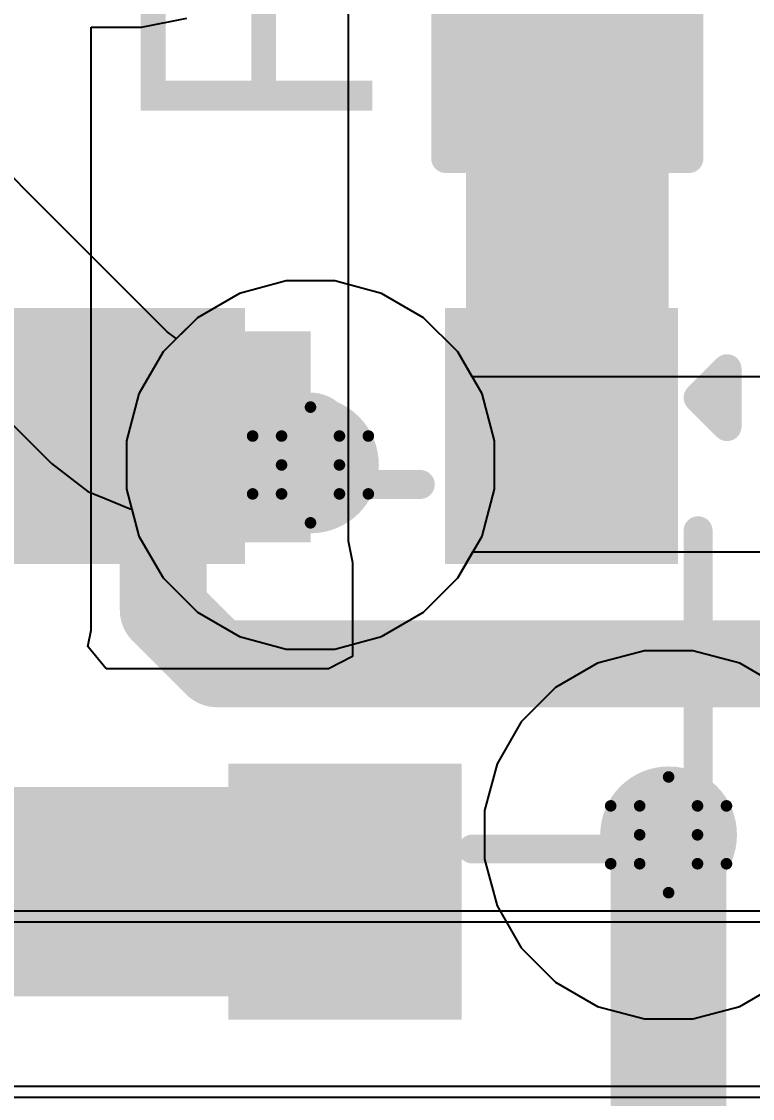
# Model space of a CAD drawing. Header units: inches. Extents: x -3 to 5437, y -3 to 5435.
# Drawn here: x 18.205 to 21.413, y 8.192 to 12.919 of the extents above; entities that cross this region are included whole.
import ezdxf

# ---------------------------------------------------------------- set-up
doc = ezdxf.new("R2010")
doc.units = ezdxf.units.IN
for name, color, linetype in [('Bottom Layer', 5, 'Continuous'), ('Bottom Solder', 6, 'Continuous'), ('Drill Drawing', 1, 'Continuous'), ('GND', 16, 'Continuous'), ('PWR', 76, 'Continuous'), ('Top Layer', 1, 'Continuous'), ('Top Overlay', 2, 'Continuous'), ('Top Paste', 8, 'Continuous'), ('Top Solder', 216, 'Continuous'), ('Via Holes', 16, 'Continuous')]:
    doc.layers.add(name, color=color, linetype=linetype)
doc.styles.add('Arial', font='', dxfattribs={"height": 0.2})
doc.styles.get('Arial').set_extended_font_data('Arial')

# ---------------------------------------------------------------- blocks, each defined once
blk = doc.blocks.new('SOT_23_265')
at = {"layer": 'Top Layer'}
for points in [[(-0.41, 1.46), (0.41, 1.46), (0.41, 0.54), (-0.41, 0.54)], [(-1.36, -0.54), (-0.54, -0.54), (-0.54, -1.46), (-1.36, -1.46)], [(0.54, -0.54), (1.36, -0.54), (1.36, -1.46), (0.54, -1.46)]]:
    blk.add_hatch(color=1, dxfattribs=at).paths.add_polyline_path(points)
at = {"layer": 'Top Paste'}
for points in [[(-0.41, 1.46), (0.41, 1.46), (0.41, 0.54), (-0.41, 0.54)], [(-1.36, -0.54), (-0.54, -0.54), (-0.54, -1.46), (-1.36, -1.46)], [(0.54, -0.54), (1.36, -0.54), (1.36, -1.46), (0.54, -1.46)]]:
    blk.add_hatch(color=8, dxfattribs=at).paths.add_polyline_path(points)
at = {"layer": 'Top Solder'}
for points in [[(-0.5116, 1.5616), (0.5116, 1.5616), (0.5116, 0.4384), (-0.5116, 0.4384)], [(-1.4616, -0.4384), (-0.4384, -0.4384), (-0.4384, -1.5616), (-1.4616, -1.5616)], [(0.4384, -0.4384), (1.4616, -0.4384), (1.4616, -1.5616), (0.4384, -1.5616)]]:
    blk.add_hatch(color=216, dxfattribs=at).paths.add_polyline_path(points)
at = {"layer": 'Top Overlay'}
for points in [[(-0.5588, 0.8128, 0.127, 0.127, 0), (-1.5494, 0.8128, 0.127, 0.127, 0)], [(-1.5494, 0.8128, 0.127, 0.127, 0), (-1.5494, -0.5842, 0.127, 0.127, 0)], [(1.5494, 0.8128, 0.127, 0.127, 0), (0.5588, 0.8128, 0.127, 0.127, 0)], [(1.5494, 0.8128, 0.127, 0.127, 0), (1.5494, -0.5842, 0.127, 0.127, 0)], [(0.3302, -0.7874, 0.127, 0.127, 0), (-0.3302, -0.7874, 0.127, 0.127, 0)], [(-1.6764, -1.0414, 0.127, 0.127, 0), (-1.6764, -1.2954, 0.127, 0.127, 0)], [(-1.5494, -1.1684, 0.127, 0.127, 0), (-1.6764, -1.0414, 0.127, 0.127, 0)], [(-1.5494, -1.1684, 0.127, 0.127, 0), (-1.6764, -1.2954, 0.127, 0.127, 0)]]:
    blk.add_lwpolyline(points, format="xyseb", dxfattribs=at)
for points in [[(-1.5812, 0.8128, 0.0635, 0.0635, 1), (-1.5176, 0.8128, 0.0635, 0.0635, 1)], [(-1.5812, 0.8128, 0.0635, 0.0635, 1), (-1.5176, 0.8128, 0.0635, 0.0635, 1)], [(-0.5905, 0.8128, 0.0635, 0.0635, 1), (-0.5271, 0.8128, 0.0635, 0.0635, 1)], [(0.5271, 0.8128, 0.0635, 0.0635, 1), (0.5905, 0.8128, 0.0635, 0.0635, 1)], [(1.5176, 0.8128, 0.0635, 0.0635, 1), (1.5812, 0.8128, 0.0635, 0.0635, 1)], [(1.5176, 0.8128, 0.0635, 0.0635, 1), (1.5812, 0.8128, 0.0635, 0.0635, 1)], [(-1.5812, -0.5842, 0.0635, 0.0635, 1), (-1.5176, -0.5842, 0.0635, 0.0635, 1)], [(1.5176, -0.5842, 0.0635, 0.0635, 1), (1.5812, -0.5842, 0.0635, 0.0635, 1)], [(-0.3619, -0.7874, 0.0635, 0.0635, 1), (-0.2984, -0.7874, 0.0635, 0.0635, 1)], [(0.2984, -0.7874, 0.0635, 0.0635, 1), (0.3619, -0.7874, 0.0635, 0.0635, 1)], [(-1.7082, -1.0414, 0.0635, 0.0635, 1), (-1.6446, -1.0414, 0.0635, 0.0635, 1)], [(-1.7082, -1.0414, 0.0635, 0.0635, 1), (-1.6446, -1.0414, 0.0635, 0.0635, 1)], [(-1.5812, -1.1684, 0.0635, 0.0635, 1), (-1.5176, -1.1684, 0.0635, 0.0635, 1)], [(-1.5812, -1.1684, 0.0635, 0.0635, 1), (-1.5176, -1.1684, 0.0635, 0.0635, 1)], [(-1.7082, -1.2954, 0.0635, 0.0635, 1), (-1.6446, -1.2954, 0.0635, 0.0635, 1)], [(-1.7082, -1.2954, 0.0635, 0.0635, 1), (-1.6446, -1.2954, 0.0635, 0.0635, 1)]]:
    blk.add_lwpolyline(points, format="xyseb", close=True, dxfattribs=at)
blk = doc.blocks.new('RES_0603_306')
at = {"layer": 'Top Layer'}
for points in [[(-0.381, 0.4445), (-0.381, -0.4445), (-1.143, -0.4445), (-1.143, 0.4445)], [(1.143, 0.4445), (1.143, -0.4445), (0.381, -0.4445), (0.381, 0.4445)]]:
    blk.add_hatch(color=1, dxfattribs=at).paths.add_polyline_path(points)
at = {"layer": 'Top Paste'}
for points in [[(-0.381, 0.4445), (-0.381, -0.4445), (-1.143, -0.4445), (-1.143, 0.4445)], [(1.143, 0.4445), (1.143, -0.4445), (0.381, -0.4445), (0.381, 0.4445)]]:
    blk.add_hatch(color=8, dxfattribs=at).paths.add_polyline_path(points)
at = {"layer": 'Top Solder'}
for points in [[(-0.2794, 0.5461), (-0.2794, -0.5461), (-1.2446, -0.5461), (-1.2446, 0.5461)], [(1.2446, 0.5461), (1.2446, -0.5461), (0.2794, -0.5461), (0.2794, 0.5461)]]:
    blk.add_hatch(color=216, dxfattribs=at).paths.add_polyline_path(points)
at = {"layer": 'Top Overlay'}
for points in [[(-1.2446, -0.5334, 0.127, 0.127, 0), (-1.2446, 0.5334, 0.127, 0.127, 0)], [(1.2446, 0.5334, 0.127, 0.127, 0), (-1.2446, 0.5334, 0.127, 0.127, 0)], [(1.2446, -0.5334, 0.127, 0.127, 0), (1.2446, 0.5334, 0.127, 0.127, 0)], [(1.2446, -0.5334, 0.127, 0.127, 0), (-1.2446, -0.5334, 0.127, 0.127, 0)]]:
    blk.add_lwpolyline(points, format="xyseb", dxfattribs=at)
for points in [[(-1.27635, 0.5334, 0.0635, 0.0635, 1), (-1.21285, 0.5334, 0.0635, 0.0635, 1)], [(-1.27635, 0.5334, 0.0635, 0.0635, 1), (-1.21285, 0.5334, 0.0635, 0.0635, 1)], [(1.21285, 0.5334, 0.0635, 0.0635, 1), (1.27635, 0.5334, 0.0635, 0.0635, 1)], [(1.21285, 0.5334, 0.0635, 0.0635, 1), (1.27635, 0.5334, 0.0635, 0.0635, 1)], [(-1.27635, -0.5334, 0.0635, 0.0635, 1), (-1.21285, -0.5334, 0.0635, 0.0635, 1)], [(-1.27635, -0.5334, 0.0635, 0.0635, 1), (-1.21285, -0.5334, 0.0635, 0.0635, 1)], [(1.21285, -0.5334, 0.0635, 0.0635, 1), (1.27635, -0.5334, 0.0635, 0.0635, 1)], [(1.21285, -0.5334, 0.0635, 0.0635, 1), (1.27635, -0.5334, 0.0635, 0.0635, 1)]]:
    blk.add_lwpolyline(points, format="xyseb", close=True, dxfattribs=at)

msp = doc.modelspace()

# ---------------------------------------------------------------- hatches: boundary and pattern name
at = {"layer": 'Bottom Layer'}
h = msp.add_hatch(color=5, dxfattribs=at)
edge = h.paths.add_edge_path()
edge.add_arc((19.4735, 10.9729), 0.3, 0, 360)
h = msp.add_hatch(color=5, dxfattribs=at)
edge = h.paths.add_edge_path()
edge.add_arc((21.045, 9.3495), 0.3, 0, 360)
at = {"layer": 'Bottom Solder'}
h = msp.add_hatch(color=6, dxfattribs=at)
edge = h.paths.add_edge_path()
edge.add_arc((19.4735, 10.9729), 0.15, 0, 360)
h = msp.add_hatch(color=6, dxfattribs=at)
edge = h.paths.add_edge_path()
edge.add_arc((21.045, 9.3495), 0.15, 0, 360)
at = {"layer": 'GND'}
h = msp.add_hatch(color=16, dxfattribs=at)
edge = h.paths.add_edge_path()
edge.add_arc((19.4735, 10.9729), 0.3, 0, 360)
h = msp.add_hatch(color=16, dxfattribs=at)
edge = h.paths.add_edge_path()
edge.add_arc((21.045, 9.3495), 0.3, 0, 360)
at = {"layer": 'PWR'}
h = msp.add_hatch(color=76, dxfattribs=at)
edge = h.paths.add_edge_path()
edge.add_arc((19.4735, 10.9729), 0.3, 0, 360)
h = msp.add_hatch(color=76, dxfattribs=at)
edge = h.paths.add_edge_path()
edge.add_arc((21.045, 9.3495), 0.3, 0, 360)
at = {"layer": 'Top Layer'}
for points in [[(21.045, 13.1816), (20.156, 13.1816), (20.156, 10.6399), (21.045, 10.6399)], [(18.2651, 10.6328), (19.4735, 10.6328), (19.4735, 11.5599), (18.2651, 11.5599)], [(20.0351, 9.5599), (15.4694, 9.5599), (15.4694, 8.6399), (20.0351, 8.6399)]]:
    msp.add_hatch(color=1, dxfattribs=at).paths.add_polyline_path(points)
h = msp.add_hatch(color=1, dxfattribs=at)
edge = h.paths.add_edge_path()
edge.add_arc((19.4735, 10.9729), 0.3, 0, 360)
h = msp.add_hatch(color=1, dxfattribs=at)
edge = h.paths.add_edge_path()
edge.add_arc((21.045, 9.3495), 0.3, 0, 360)
at = {"layer": 'Top Solder'}
h = msp.add_hatch(color=216, dxfattribs=at)
edge = h.paths.add_edge_path()
edge.add_arc((19.4735, 10.9729), 0.15, 0, 360)
h = msp.add_hatch(color=216, dxfattribs=at)
edge = h.paths.add_edge_path()
edge.add_arc((21.045, 9.3495), 0.15, 0, 360)
at = {"layer": 'Via Holes'}
h = msp.add_hatch(color=7, dxfattribs=at)
edge = h.paths.add_edge_path()
edge.add_arc((19.4735, 10.9729), 0.15, 0, 360)
h = msp.add_hatch(color=7, dxfattribs=at)
edge = h.paths.add_edge_path()
edge.add_arc((21.045, 9.3495), 0.15, 0, 360)

# ---------------------------------------------------------------- linework, layer by layer
at = {"layer": 'Bottom Layer'}
for p, q in [((18.3035, 12.0993), (17.7572, 12.6455)), ((17.2137, 12.1021), (18.3369, 10.9789)), ((18.8447, 11.558), (18.3035, 12.0993)), ((19.3671, 11.7809), (19.1616, 11.7258)), ((19.5799, 11.7809), (19.3671, 11.7809)), ((19.7854, 11.7258), (19.5799, 11.7809)), ((19.1616, 11.7258), (18.9774, 11.6194)), ((19.9696, 11.6194), (19.7854, 11.7258)), ((18.9774, 11.6194), (18.8854, 11.5274)), ((20.1201, 11.469), (19.9696, 11.6194)), ((18.8837, 11.5282), (18.8447, 11.558)), ((18.8854, 11.5274), (18.8837, 11.5282)), ((20.1831, 11.3599), (20.1201, 11.469)), ((38.7919, 11.3599), (20.1831, 11.3599)), ((18.3369, 10.9789), (18.4961, 10.8568)), ((18.4961, 10.8568), (18.5728, 10.825)), ((18.5728, 10.825), (18.6814, 10.78)), ((18.6814, 10.78), (18.6889, 10.779)), ((18.6889, 10.779), (18.7206, 10.661)), ((18.7206, 10.661), (18.8269, 10.4768)), ((20.1201, 10.4768), (20.1862, 10.5913)), ((20.1862, 10.5913), (27.2537, 10.5913)), ((18.8269, 10.4768), (18.9774, 10.3263)), ((19.9696, 10.3263), (20.1201, 10.4768)), ((18.9774, 10.3263), (19.1616, 10.2199)), ((19.7854, 10.2199), (19.9696, 10.3263)), ((19.1616, 10.2199), (19.3671, 10.1649)), ((19.5799, 10.1649), (19.7854, 10.2199)), ((19.3671, 10.1649), (19.5799, 10.1649)), ((27.2034, 8.9662), (16.2746, 8.9662)), ((16.2746, 8.1976), (27.2034, 8.1976))]:
    msp.add_line(p, q, dxfattribs=at)
at = {"layer": 'Drill Drawing'}
for points in [[(19.3465, 11.0999, 0.0508, 0.0508, 0), (19.4735, 11.2269, 0.0508, 0.0508, 0)], [(19.4735, 11.2269, 0.0508, 0.0508, 0), (19.6005, 11.0999, 0.0508, 0.0508, 0)], [(19.2195, 11.0999, 0.0508, 0.0508, 0), (19.3465, 10.9729, 0.0508, 0.0508, 0)], [(19.2195, 11.0999, 0.0508, 0.0508, 0), (19.3465, 11.0999, 0.0508, 0.0508, 0)], [(19.6005, 11.0999, 0.0508, 0.0508, 0), (19.7275, 11.0999, 0.0508, 0.0508, 0)], [(19.6005, 10.9729, 0.0508, 0.0508, 0), (19.7275, 11.0999, 0.0508, 0.0508, 0)], [(19.2195, 10.8459, 0.0508, 0.0508, 0), (19.3465, 10.9729, 0.0508, 0.0508, 0)], [(19.6005, 10.9729, 0.0508, 0.0508, 0), (19.7275, 10.8459, 0.0508, 0.0508, 0)], [(19.2195, 10.8459, 0.0508, 0.0508, 0), (19.3465, 10.8459, 0.0508, 0.0508, 0)], [(19.3465, 10.8459, 0.0508, 0.0508, 0), (19.4735, 10.7189, 0.0508, 0.0508, 0)], [(19.4735, 10.7189, 0.0508, 0.0508, 0), (19.6005, 10.8459, 0.0508, 0.0508, 0)], [(19.6005, 10.8459, 0.0508, 0.0508, 0), (19.7275, 10.8459, 0.0508, 0.0508, 0)], [(20.918, 9.4765, 0.0508, 0.0508, 0), (21.045, 9.6035, 0.0508, 0.0508, 0)], [(21.045, 9.6035, 0.0508, 0.0508, 0), (21.172, 9.4765, 0.0508, 0.0508, 0)], [(20.791, 9.4765, 0.0508, 0.0508, 0), (20.918, 9.3495, 0.0508, 0.0508, 0)], [(20.791, 9.4765, 0.0508, 0.0508, 0), (20.918, 9.4765, 0.0508, 0.0508, 0)], [(21.172, 9.4765, 0.0508, 0.0508, 0), (21.299, 9.4765, 0.0508, 0.0508, 0)], [(21.172, 9.3495, 0.0508, 0.0508, 0), (21.299, 9.4765, 0.0508, 0.0508, 0)], [(20.791, 9.2225, 0.0508, 0.0508, 0), (20.918, 9.3495, 0.0508, 0.0508, 0)], [(21.172, 9.3495, 0.0508, 0.0508, 0), (21.299, 9.2225, 0.0508, 0.0508, 0)], [(20.791, 9.2225, 0.0508, 0.0508, 0), (20.918, 9.2225, 0.0508, 0.0508, 0)], [(20.918, 9.2225, 0.0508, 0.0508, 0), (21.045, 9.0955, 0.0508, 0.0508, 0)], [(21.045, 9.0955, 0.0508, 0.0508, 0), (21.172, 9.2225, 0.0508, 0.0508, 0)], [(21.172, 9.2225, 0.0508, 0.0508, 0), (21.299, 9.2225, 0.0508, 0.0508, 0)]]:
    msp.add_lwpolyline(points, format="xyseb", dxfattribs=at)
for points in [[(19.4608, 11.2269, 0.0254, 0.0254, 1), (19.4862, 11.2269, 0.0254, 0.0254, 1)], [(19.4608, 11.2269, 0.0254, 0.0254, 1), (19.4862, 11.2269, 0.0254, 0.0254, 1)], [(19.2068, 11.0999, 0.0254, 0.0254, 1), (19.2322, 11.0999, 0.0254, 0.0254, 1)], [(19.2068, 11.0999, 0.0254, 0.0254, 1), (19.2322, 11.0999, 0.0254, 0.0254, 1)], [(19.3338, 11.0999, 0.0254, 0.0254, 1), (19.3592, 11.0999, 0.0254, 0.0254, 1)], [(19.3338, 11.0999, 0.0254, 0.0254, 1), (19.3592, 11.0999, 0.0254, 0.0254, 1)], [(19.5878, 11.0999, 0.0254, 0.0254, 1), (19.6132, 11.0999, 0.0254, 0.0254, 1)], [(19.5878, 11.0999, 0.0254, 0.0254, 1), (19.6132, 11.0999, 0.0254, 0.0254, 1)], [(19.7148, 11.0999, 0.0254, 0.0254, 1), (19.7402, 11.0999, 0.0254, 0.0254, 1)], [(19.7148, 11.0999, 0.0254, 0.0254, 1), (19.7402, 11.0999, 0.0254, 0.0254, 1)], [(19.3338, 10.9729, 0.0254, 0.0254, 1), (19.3592, 10.9729, 0.0254, 0.0254, 1)], [(19.3338, 10.9729, 0.0254, 0.0254, 1), (19.3592, 10.9729, 0.0254, 0.0254, 1)], [(19.5878, 10.9729, 0.0254, 0.0254, 1), (19.6132, 10.9729, 0.0254, 0.0254, 1)], [(19.5878, 10.9729, 0.0254, 0.0254, 1), (19.6132, 10.9729, 0.0254, 0.0254, 1)], [(19.2068, 10.8459, 0.0254, 0.0254, 1), (19.2322, 10.8459, 0.0254, 0.0254, 1)], [(19.2068, 10.8459, 0.0254, 0.0254, 1), (19.2322, 10.8459, 0.0254, 0.0254, 1)], [(19.3338, 10.8459, 0.0254, 0.0254, 1), (19.3592, 10.8459, 0.0254, 0.0254, 1)], [(19.3338, 10.8459, 0.0254, 0.0254, 1), (19.3592, 10.8459, 0.0254, 0.0254, 1)], [(19.5878, 10.8459, 0.0254, 0.0254, 1), (19.6132, 10.8459, 0.0254, 0.0254, 1)], [(19.5878, 10.8459, 0.0254, 0.0254, 1), (19.6132, 10.8459, 0.0254, 0.0254, 1)], [(19.7148, 10.8459, 0.0254, 0.0254, 1), (19.7402, 10.8459, 0.0254, 0.0254, 1)], [(19.7148, 10.8459, 0.0254, 0.0254, 1), (19.7402, 10.8459, 0.0254, 0.0254, 1)], [(19.4608, 10.7189, 0.0254, 0.0254, 1), (19.4862, 10.7189, 0.0254, 0.0254, 1)], [(19.4608, 10.7189, 0.0254, 0.0254, 1), (19.4862, 10.7189, 0.0254, 0.0254, 1)], [(21.0323, 9.6035, 0.0254, 0.0254, 1), (21.0577, 9.6035, 0.0254, 0.0254, 1)], [(21.0323, 9.6035, 0.0254, 0.0254, 1), (21.0577, 9.6035, 0.0254, 0.0254, 1)], [(20.7783, 9.4765, 0.0254, 0.0254, 1), (20.8037, 9.4765, 0.0254, 0.0254, 1)], [(20.7783, 9.4765, 0.0254, 0.0254, 1), (20.8037, 9.4765, 0.0254, 0.0254, 1)], [(20.9053, 9.4765, 0.0254, 0.0254, 1), (20.9307, 9.4765, 0.0254, 0.0254, 1)], [(20.9053, 9.4765, 0.0254, 0.0254, 1), (20.9307, 9.4765, 0.0254, 0.0254, 1)], [(21.1593, 9.4765, 0.0254, 0.0254, 1), (21.1847, 9.4765, 0.0254, 0.0254, 1)], [(21.1593, 9.4765, 0.0254, 0.0254, 1), (21.1847, 9.4765, 0.0254, 0.0254, 1)], [(21.2863, 9.4765, 0.0254, 0.0254, 1), (21.3117, 9.4765, 0.0254, 0.0254, 1)], [(21.2863, 9.4765, 0.0254, 0.0254, 1), (21.3117, 9.4765, 0.0254, 0.0254, 1)], [(20.9053, 9.3495, 0.0254, 0.0254, 1), (20.9307, 9.3495, 0.0254, 0.0254, 1)], [(20.9053, 9.3495, 0.0254, 0.0254, 1), (20.9307, 9.3495, 0.0254, 0.0254, 1)], [(21.1593, 9.3495, 0.0254, 0.0254, 1), (21.1847, 9.3495, 0.0254, 0.0254, 1)], [(21.1593, 9.3495, 0.0254, 0.0254, 1), (21.1847, 9.3495, 0.0254, 0.0254, 1)], [(20.7783, 9.2225, 0.0254, 0.0254, 1), (20.8037, 9.2225, 0.0254, 0.0254, 1)], [(20.7783, 9.2225, 0.0254, 0.0254, 1), (20.8037, 9.2225, 0.0254, 0.0254, 1)], [(20.9053, 9.2225, 0.0254, 0.0254, 1), (20.9307, 9.2225, 0.0254, 0.0254, 1)], [(20.9053, 9.2225, 0.0254, 0.0254, 1), (20.9307, 9.2225, 0.0254, 0.0254, 1)], [(21.1593, 9.2225, 0.0254, 0.0254, 1), (21.1847, 9.2225, 0.0254, 0.0254, 1)], [(21.1593, 9.2225, 0.0254, 0.0254, 1), (21.1847, 9.2225, 0.0254, 0.0254, 1)], [(21.2863, 9.2225, 0.0254, 0.0254, 1), (21.3117, 9.2225, 0.0254, 0.0254, 1)], [(21.2863, 9.2225, 0.0254, 0.0254, 1), (21.3117, 9.2225, 0.0254, 0.0254, 1)], [(21.0323, 9.0955, 0.0254, 0.0254, 1), (21.0577, 9.0955, 0.0254, 0.0254, 1)], [(21.0323, 9.0955, 0.0254, 0.0254, 1), (21.0577, 9.0955, 0.0254, 0.0254, 1)]]:
    msp.add_lwpolyline(points, format="xyseb", close=True, dxfattribs=at)
at = {"layer": 'GND'}
for p, q in [((20.9386, 10.1574), (20.7331, 10.1024)), ((21.1514, 10.1574), (20.9386, 10.1574)), ((21.3569, 10.1024), (21.1514, 10.1574)), ((20.7331, 10.1024), (20.5489, 9.996)), ((21.5411, 9.996), (21.3569, 10.1024)), ((20.5489, 9.996), (20.3985, 9.8456)), ((20.3985, 9.8456), (20.2921, 9.6613)), ((20.2921, 9.6613), (20.237, 9.4558)), ((20.237, 9.4558), (20.237, 9.2431)), ((20.237, 9.2431), (20.2921, 9.0376)), ((20.2921, 9.0376), (20.3985, 8.8533)), ((20.3985, 8.8533), (20.5489, 8.7029)), ((20.5489, 8.7029), (20.7331, 8.5965)), ((21.3569, 8.5965), (21.5411, 8.7029)), ((20.7331, 8.5965), (20.9386, 8.5415)), ((21.1514, 8.5415), (21.3569, 8.5965)), ((20.9386, 8.5415), (21.1514, 8.5415))]:
    msp.add_line(p, q, dxfattribs=at)
at = {"layer": 'PWR'}
for p, q in [((19.3671, 11.7809), (19.1616, 11.7258)), ((19.5799, 11.7809), (19.3671, 11.7809)), ((19.7854, 11.7258), (19.5799, 11.7809)), ((19.1616, 11.7258), (18.9774, 11.6194)), ((19.9696, 11.6194), (19.7854, 11.7258)), ((18.9774, 11.6194), (18.8269, 11.469)), ((20.1201, 11.469), (19.9696, 11.6194)), ((18.8269, 11.469), (18.7206, 11.2848)), ((20.2264, 11.2848), (20.1201, 11.469)), ((18.7206, 11.2848), (18.6655, 11.0792)), ((20.2815, 11.0792), (20.2264, 11.2848)), ((18.6655, 11.0792), (18.6655, 10.8665)), ((20.2815, 10.8665), (20.2815, 11.0792)), ((18.6655, 10.8665), (18.7206, 10.661)), ((20.2264, 10.661), (20.2815, 10.8665)), ((18.7206, 10.661), (18.8269, 10.4768)), ((20.1201, 10.4768), (20.2264, 10.661)), ((18.8269, 10.4768), (18.9774, 10.3263)), ((19.9696, 10.3263), (20.1201, 10.4768)), ((18.9774, 10.3263), (19.1616, 10.2199)), ((19.7854, 10.2199), (19.9696, 10.3263)), ((19.1616, 10.2199), (19.3671, 10.1649)), ((19.5799, 10.1649), (19.7854, 10.2199)), ((19.3671, 10.1649), (19.5799, 10.1649)), ((27.079, 9.0144), (17.3134, 9.0144)), ((16.995, 8.2458), (27.3974, 8.2458))]:
    msp.add_line(p, q, dxfattribs=at)
at = {"layer": 'Top Layer'}
for p, q in [((19.6381, 13.1816), (19.6381, 10.6399)), ((18.7321, 12.8951), (18.9304, 12.9345)), ((18.5105, 10.2479), (18.5105, 12.8951)), ((18.5105, 12.8951), (18.7321, 12.8951)), ((19.6381, 10.6399), (19.6571, 10.5441)), ((19.6571, 10.5441), (19.6571, 10.1319)), ((18.4962, 10.176), (18.5105, 10.2479)), ((18.5768, 10.0778), (18.4962, 10.176)), ((19.6571, 10.1319), (19.5525, 10.0778)), ((19.5525, 10.0778), (18.5768, 10.0778))]:
    msp.add_line(p, q, dxfattribs=at)
for points in [[(18.6751, 11.0999, 0.381, 0.381, 0), (18.7251, 11.0499, 0.381, 0.381, 0)], [(18.6751, 11.0499, 0.381, 0.381, 0), (18.6751, 11.0999, 0.381, 0.381, 0)], [(18.8693, 11.0963, 0.381, 0.381, 0), (19.01, 11.0963, 0.381, 0.381, 0)], [(19.0564, 11.0499, 0.381, 0.381, 0), (19.1064, 11.0999, 0.381, 0.381, 0)], [(19.1064, 11.0999, 0.381, 0.381, 0), (19.4735, 11.0999, 0.381, 0.381, 0)], [(18.6751, 11.0499, 0.381, 0.381, 0), (18.7251, 11.0499, 0.381, 0.381, 0)], [(18.7251, 11.0499, 0.381, 0.381, 0), (18.8272, 10.9478, 0.381, 0.381, 0)], [(18.7251, 11.0499, 0.381, 0.381, 0), (18.8693, 11.0499, 0.381, 0.381, 0)], [(18.8272, 10.3358, 0.381, 0.381, 0), (18.8272, 10.9478, 0.381, 0.381, 0)], [(18.8272, 10.3358, 0.381, 0.381, 0), (19.0631, 10.0999, 0.381, 0.381, 0)], [(19.0631, 10.0999, 0.381, 0.381, 0), (23.1094, 10.0999, 0.381, 0.381, 0)], [(21.045, 4.5149, 0.508, 0.508, 0), (21.045, 9.3495, 0.508, 0.508, 0)]]:
    msp.add_lwpolyline(points, format="xyseb", dxfattribs=at)
for points in [[(18.5799, 11.0999, 0.1905, 0.1905, 1), (18.7704, 11.0999, 0.1905, 0.1905, 1)], [(18.5799, 11.0999, 0.1905, 0.1905, 1), (18.7704, 11.0999, 0.1905, 0.1905, 1)], [(18.774, 11.0963, 0.1905, 0.1905, 1), (18.9645, 11.0963, 0.1905, 0.1905, 1)], [(18.9147, 11.0963, 0.1905, 0.1905, 1), (19.1052, 11.0963, 0.1905, 0.1905, 1)], [(19.0112, 11.0999, 0.1905, 0.1905, 1), (19.2017, 11.0999, 0.1905, 0.1905, 1)], [(19.0112, 11.0999, 0.1905, 0.1905, 1), (19.2017, 11.0999, 0.1905, 0.1905, 1)], [(19.3782, 11.0999, 0.1905, 0.1905, 1), (19.5687, 11.0999, 0.1905, 0.1905, 1)], [(18.5799, 11.0499, 0.1905, 0.1905, 1), (18.7704, 11.0499, 0.1905, 0.1905, 1)], [(18.5799, 11.0499, 0.1905, 0.1905, 1), (18.7704, 11.0499, 0.1905, 0.1905, 1)], [(18.6299, 11.0499, 0.1905, 0.1905, 1), (18.8204, 11.0499, 0.1905, 0.1905, 1)], [(18.6299, 11.0499, 0.1905, 0.1905, 1), (18.8204, 11.0499, 0.1905, 0.1905, 1)], [(18.6299, 11.0499, 0.1905, 0.1905, 1), (18.8204, 11.0499, 0.1905, 0.1905, 1)], [(18.6299, 11.0499, 0.1905, 0.1905, 1), (18.8204, 11.0499, 0.1905, 0.1905, 1)], [(18.774, 11.0499, 0.1905, 0.1905, 1), (18.9645, 11.0499, 0.1905, 0.1905, 1)], [(18.9612, 11.0499, 0.1905, 0.1905, 1), (19.1517, 11.0499, 0.1905, 0.1905, 1)], [(18.732, 10.9478, 0.1905, 0.1905, 1), (18.9225, 10.9478, 0.1905, 0.1905, 1)], [(18.732, 10.9478, 0.1905, 0.1905, 1), (18.9225, 10.9478, 0.1905, 0.1905, 1)], [(18.732, 10.3358, 0.1905, 0.1905, 1), (18.9225, 10.3358, 0.1905, 0.1905, 1)], [(18.732, 10.3358, 0.1905, 0.1905, 1), (18.9225, 10.3358, 0.1905, 0.1905, 1)], [(18.9679, 10.0999, 0.1905, 0.1905, 1), (19.1584, 10.0999, 0.1905, 0.1905, 1)], [(18.9679, 10.0999, 0.1905, 0.1905, 1), (19.1584, 10.0999, 0.1905, 0.1905, 1)], [(20.918, 9.3495, 0.254, 0.254, 1), (21.172, 9.3495, 0.254, 0.254, 1)]]:
    msp.add_lwpolyline(points, format="xyseb", close=True, dxfattribs=at)

# ---------------------------------------------------------------- block references
for name, p, rotation in [('RES_0603_306', (20.6005, 13.5626), 270), ('SOT_23_265', (19.6251, 10.0999), 180)]:
    msp.add_blockref(name, p, dxfattribs=dict(rotation=rotation))

# ---------------------------------------------------------------- texts
at = {"layer": 'Top Overlay', "style": 'Arial'}
msp.add_text('R81', height=1.016, rotation=90, dxfattribs=at).set_placement((19.7442, 12.4111))

doc.saveas('drawing.dxf')
